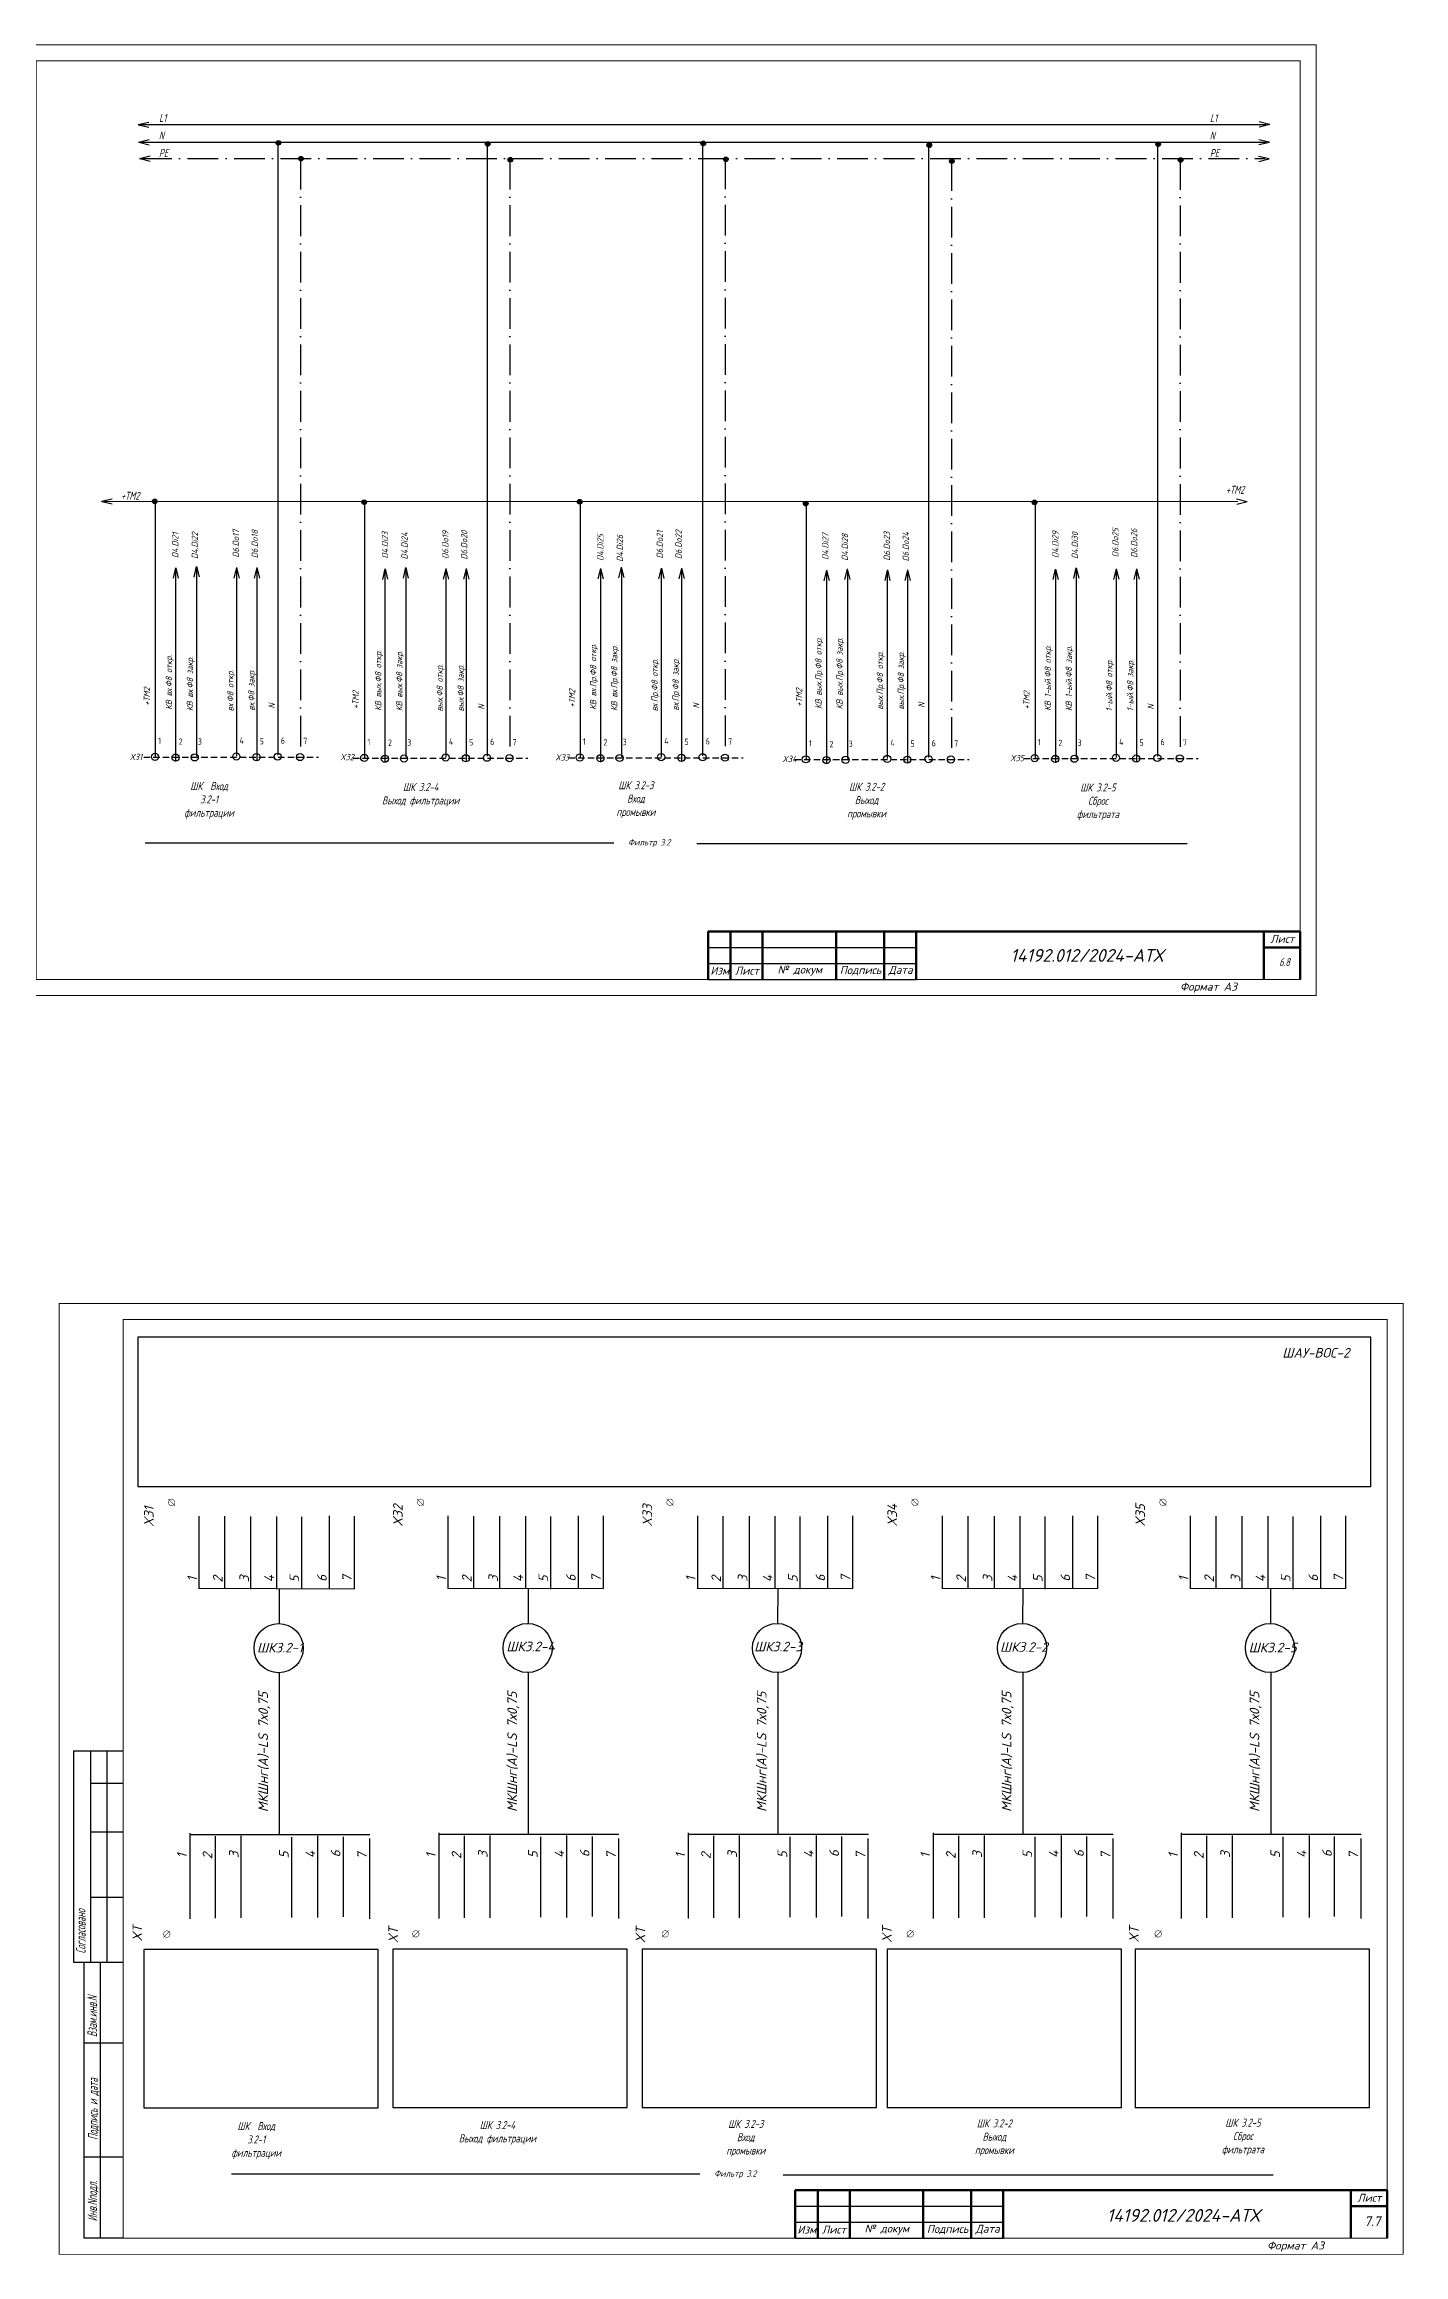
# Model space of a CAD drawing. Header units: millimetres. Extents: x 1463 to 10524, y 7125 to 13164.
# Drawn here: x 6063 to 6488, y 8700 to 9390 of the extents above; entities that cross this region are included whole.
import ezdxf
from ezdxf.enums import TextEntityAlignment as Align

# ---------------------------------------------------------------- set-up
doc = ezdxf.new("R2010")
doc.units = ezdxf.units.MM
doc.header["$LTSCALE"] = 4
doc.set_wipeout_variables(frame=1)
for name, pattern in [('ACAD_ISO10W100', [18, 12, -3, 0, -3]), ('DASHED', [0.75, 0.5, -0.25]), ('SolidLine', [0])]:
    doc.linetypes.add(name, pattern=pattern)
for name, color, linetype in [('G', 5, 'Continuous'), ('LOC', 8, 'Continuous'), ('RED_2.5mm^2', 1, 'Continuous'), ('SYMS', 7, 'Continuous'), ('Вспомогательная', 1, 'Continuous'), ('Текст', 2, 'Continuous')]:
    doc.layers.add(name, color=color, linetype=linetype)
for name, color, linetype, lineweight in [('RAMKA', 7, 'Continuous', 25), ('SHTAMP', 7, 'SolidLine', 25), ('Основеая', 5, 'Continuous', 60), ('СХЕМА', 7, 'Continuous', 25)]:
    doc.layers.add(name, color=color, linetype=linetype, lineweight=lineweight)
doc.styles.add('COTES', font='cs_gost2304.shx', dxfattribs={"width": 0.75, "oblique": 15})
doc.styles.add('ISOCPEUR', font='isocpeui.ttf')
doc.styles.add('Simplex00.10.00', font='simplex.shx')
doc.styles.add('Simplex25.085.15', font='GOST_A.TTF', dxfattribs={"width": 0.85, "oblique": 15, "height": 2.5})
doc.styles.add('WD', font='romans.shx')
doc.styles.add('ГОСТ', font='isocpeur.ttf', dxfattribs={"oblique": 15})
doc.styles.add('Стиль мой-1', font='GOST_A.TTF', dxfattribs={"width": 0.85, "oblique": 15, "height": 2.5})

# ---------------------------------------------------------------- blocks, each defined once
blk = doc.blocks.new('Формат А3')
at = {"color": 0, "linetype": 'Continuous', "const_width": 0.3}
for points in [[(-420, 297), (0, 297), (0, 0), (-420, 0)], [(-400, 5), (-400, 292), (-5, 292), (-5, 5)]]:
    blk.add_lwpolyline(points, close=True, dxfattribs=at)
at = {"color": 0, "linetype": 'Continuous', "style": 'Simplex00.10.00', "oblique": 15}
blk.add_text('Формат А3', height=2.5, dxfattribs=at).set_placement((-33.67, 2.75), align=Align.MIDDLE_CENTER)
blk = doc.blocks.new('A$C73A268AF')
at = {"lineweight": 30}
for p, q in [((4.57, 157.46), (20.05, 157.46)), ((4.57, 157.46), (4.57, 91.46)), ((9.89, 157.46), (9.89, 91.46)), ((14.97, 157.46), (14.97, 91.46)), ((9.89, 147.31), (20.05, 147.31)), ((9.89, 132.08), (20.05, 132.08)), ((9.89, 111.77), (20.05, 111.77)), ((4.57, 91.46), (20.05, 91.46)), ((7.96, 5.15), (7.96, 91.46)), ((13.04, 5.15), (13.04, 91.46)), ((20.15, 66.08), (7.96, 66.08)), ((20.15, 30.54), (7.96, 30.54))]:
    blk.add_line(p, q, dxfattribs=at)
blk.add_lwpolyline([(20.15, 5.15), (7.96, 5.15)], dxfattribs=at)
at = {"layer": 'Вспомогательная', "color": 7}
for p, q in [((230.15, 15.15), (295.15, 15.15)), ((230.15, 10.15), (295.15, 10.15)), ((230.15, 5.15), (295.15, 5.15))]:
    blk.add_line(p, q, dxfattribs=at)
at = {"layer": 'Основеая', "color": 7}
for p, q in [((230.15, 20.15), (230.15, 5.15)), ((415.15, 20.15), (230.15, 20.15)), ((237.15, 20.15), (237.15, 5.15)), ((247.15, 20.15), (247.15, 5.15)), ((270.15, 20.15), (270.15, 5.15)), ((285.15, 20.15), (285.15, 5.15)), ((295.15, 20.15), (295.15, 5.15)), ((403.72, 20.15), (403.72, 5.15)), ((403.72, 15.15), (415.15, 15.15)), ((415.15, 20.15), (415.15, 5.15))]:
    blk.add_line(p, q, dxfattribs=at)
blk.add_blockref('Формат А3', (420.15, 0.15))
at = {"layer": 'RAMKA', "style": 'COTES', "oblique": 15, "width": 0.75}
for s, p in [('Согласовано', (8.35, 94.1)), ('Взам.инв.N', (11.94, 68.02)), ('Подпись и дата', (12.17, 35.86)), ('Инв.Nподл.', (11.97, 10.43))]:
    blk.add_text(s, height=3, rotation=90, dxfattribs=at).set_placement(p)
at = {"layer": 'Текст', "color": 7, "char_height": 2.5, "style": 'ГОСТ'}
for s, insert, width, attachment_point in [('{\\fISOCPEUR|b0|i0|c204|p34;Лист}', (413.32, 17.81), 11.4585, 6), ('{\\fISOCPEUR|b0|i0|c204|p34;Изм}', (233.75, 7.88), 7, 5), ('{\\fISOCPEUR|b0|i0|c204|p34;Лист}', (242.25, 7.88), 10, 5), ('{\\fISOCPEUR|b0|i0|c204|p34;№ докум}', (258.75, 7.88), 23, 5), ('{\\fISOCPEUR|b0|i0|c204|p34;Подпись}', (277.75, 7.88), 15, 5), ('{\\fISOCPEUR|b0|i0|c204|p34;Дата}', (290.25, 7.88), 10, 5)]:
    blk.add_mtext(s, dxfattribs=dict(at, insert=insert, width=width, attachment_point=attachment_point))
blk = doc.blocks.new('WDDOT')
for radius in [0.72, 0.449, 0.223]:
    blk.add_circle((0, 0), radius)
blk = doc.blocks.new('VT0W02')
blk.add_circle((0, 0), 0.0699)
at = {"style": 'WD'}
for tag, p, width in [('INST', (0.062, 0.42), 0.7), ('LOC', (0.062, 0.25), 0.7), ('DESC1', (0.053, -0.385), 0.8)]:
    blk.add_attdef(tag, p, '', height=0.125, dxfattribs=dict(at, width=width))
at = {"style": 'WD', "flags": 1}
for tag, p, height in [('X4TERM01', (-0.07, 0), 0.0125), ('X4TERMDESC01', (-0.055, -0.023), 0.025), ('X2TERMDESC01', (-0.006, 0.029), 0.025), ('STRIPSEQ', (0, 0), 0.00125), ('X2TERM01', (0, 0.07), 0.0125), ('X1TERMDESC01', (0.039, -0.003), 0.025), ('X1TERM01', (0.07, 0), 0.0125), ('LINKTERM', (0, -0.002), 0.00125), ('X8TERM01', (0, -0.07), 0.0125), ('X8TERMDESC01', (0, -0.054), 0.025)]:
    blk.add_attdef(tag, p, '', height=height, dxfattribs=at)
at = {"linetype": 'Continuous', "style": 'WD'}
for tag, p, height, width, flags in [('WIRENO', (0.062, 0.094), 0.125, 0.8, 8), ('TAGSTRIP', (0.053, -0.229), 0.125, 0.9, 8), ('DESC2', (0.053, -0.541), 0.125, 0.8, 8), ('CAT', (0.213, -0.406), 0.109, 0.8, 1), ('DESC3', (0.053, -0.698), 0.125, 0.8, 8)]:
    blk.add_attdef(tag, p, '', height=height, dxfattribs=dict(at, width=width, flags=flags))
at = {"linetype": 'Continuous', "style": 'WD', "width": 0.8, "flags": 1}
blk.add_attdef('MFG', text='', height=0.109, dxfattribs=at).set_placement((0.088, -0.406), align=Align.RIGHT)
at = {"style": 'WD', "width": 0.7, "flags": 1}
blk.add_attdef('ASSYCODE', (0.062, -0.281), '', height=0.01, dxfattribs=at)
blk = doc.blocks.new('Клеммное соединение')
at = {"linetype": 'Continuous'}
blk.add_wipeout([(0, -1), (-0.44, -0.9), (-0.6, -0.8), (-0.71, -0.7), (-0.8, -0.6), (-0.87, -0.5), (-0.92, -0.4), (-0.95, -0.3), (-0.98, -0.2), (-0.99, -0.1), (-0.99, 0), (-0.99, 0.1), (-0.98, 0.2), (-0.95, 0.3), (-0.92, 0.4), (-0.87, 0.5), (-0.8, 0.6), (-0.71, 0.7), (-0.6, 0.8), (-0.44, 0.9), (0, 1), (0.44, 0.9), (0.6, 0.8), (0.71, 0.7), (0.8, 0.6), (0.87, 0.5), (0.92, 0.4), (0.95, 0.3), (0.98, 0.2), (0.99, 0.1), (1, 0), (0.99, -0.1), (0.98, -0.2), (0.95, -0.3), (0.92, -0.4), (0.87, -0.5), (0.8, -0.6), (0.71, -0.7), (0.6, -0.8), (0.44, -0.9)], dxfattribs=at)
at = {"color": 0, "linetype": 'Continuous', "lineweight": -2, "const_width": 0.15}
blk.add_lwpolyline([(-1.06, -1.06), (1.06, 1.06)], dxfattribs=at)
blk.add_lwpolyline([(-1, 0, 1), (1, 0, 1)], format="xyb", close=True, dxfattribs=at)

msp = doc.modelspace()

# ---------------------------------------------------------------- linework, layer by layer
at = {"linetype": 'DASHED'}
for p, q in [((6094.29, 9167.38), (6148.89, 9167.38)), ((6159.71, 9167.04), (6214.31, 9167.04)), ((6227.06, 9167.18), (6281.66, 9167.18)), ((6297.68, 9166.61), (6352.29, 9166.61)), ((6369.19, 9166.96), (6423.79, 9166.96))]:
    msp.add_line(p, q, dxfattribs=at)
at = {"color": 7, "ltscale": 0.2}
for p, q in [((6241.21, 9140.55), (6094.8, 9140.55)), ((6267.16, 9140.37), (6420.35, 9140.37)), ((6268.12, 8724.69), (6121.72, 8724.69)), ((6294.08, 8724.52), (6447.26, 8724.52))]:
    msp.add_line(p, q, dxfattribs=at)
at = {"ltscale": 1.2}
msp.add_lwpolyline([(6092.43, 8939.59), (6477.73, 8939.59), (6477.73, 8986.24), (6092.43, 8986.24)], close=True, dxfattribs=at)
at = {"linetype": 'Continuous', "ltscale": 0.2}
for points in [[(6094.33, 8745.43), (6167.57, 8745.43), (6167.57, 8794.92), (6094.33, 8794.92)], [(6172.14, 8745.5), (6245.38, 8745.5), (6245.38, 8794.99), (6172.14, 8794.99)], [(6250.1, 8745.5), (6323.33, 8745.5), (6323.33, 8794.99), (6250.1, 8794.99)], [(6326.64, 8745.5), (6399.88, 8745.5), (6399.88, 8794.99), (6326.64, 8794.99)], [(6404.12, 8745.5), (6477.36, 8745.5), (6477.36, 8794.99), (6404.12, 8794.99)]]:
    msp.add_lwpolyline(points, close=True, dxfattribs=at)
at = {"layer": 'G', "color": 0}
for p, q in [((6136.73, 8896.7), (6136.77, 8907.68)), ((6214.55, 8896.76), (6214.58, 8907.75)), ((6292.5, 8896.76), (6292.54, 8907.75)), ((6369.04, 8896.76), (6369.08, 8907.75)), ((6446.52, 8896.76), (6446.56, 8907.75)), ((6136.68, 8881.34), (6136.68, 8830.87)), ((6214.49, 8881.41), (6214.49, 8830.93)), ((6292.44, 8881.41), (6292.44, 8830.93)), ((6368.99, 8881.41), (6368.99, 8830.93)), ((6446.47, 8881.41), (6446.47, 8830.93))]:
    msp.add_line(p, q, dxfattribs=at)
at = {"layer": 'RED_2.5mm^2', "linetype": 'Continuous', "ltscale": 0.2}
for p, q in [((6093.12, 9365.01), (6445.1, 9365.01)), ((6092.72, 9359.53), (6445.15, 9359.53)), ((6136.17, 9359.45), (6136.17, 9168.02)), ((6201.58, 9359.45), (6201.58, 9167.68)), ((6268.93, 9359.59), (6268.93, 9167.82)), ((6339.56, 9359.02), (6339.56, 9167.25)), ((6411.07, 9359.37), (6411.07, 9167.6)), ((6097.93, 9246.84), (6097.93, 9167.43)), ((6230.69, 9247.19), (6230.69, 9167.23)), ((6301.32, 9246.79), (6301.32, 9166.66)), ((6372.83, 9246.99), (6372.83, 9167.01)), ((6163.34, 9246.71), (6163.34, 9167.09)), ((6104.28, 9226.25), (6104.28, 9166.01)), ((6110.82, 9226.4), (6110.82, 9167.73)), ((6123.28, 9226.51), (6123.28, 9167.72)), ((6129.63, 9226.54), (6129.63, 9166.3)), ((6176.23, 9226.07), (6176.23, 9167.39)), ((6188.69, 9226.17), (6188.69, 9167.38)), ((6195.04, 9226.2), (6195.04, 9165.97)), ((6237.04, 9226.05), (6237.04, 9165.81)), ((6243.58, 9226.2), (6243.58, 9167.53)), ((6256.04, 9226.31), (6256.04, 9167.52)), ((6262.39, 9226.34), (6262.39, 9166.1)), ((6398.17, 9226.09), (6398.17, 9167.3)), ((6404.52, 9226.12), (6404.52, 9165.89)), ((6169.69, 9225.91), (6169.69, 9165.68)), ((6307.67, 9225.48), (6307.67, 9165.25)), ((6314.21, 9225.64), (6314.21, 9166.96)), ((6326.67, 9225.74), (6326.67, 9166.95)), ((6333.02, 9225.77), (6333.02, 9165.54)), ((6379.18, 9225.83), (6379.18, 9165.6)), ((6385.72, 9225.99), (6385.72, 9167.31))]:
    msp.add_line(p, q, dxfattribs=at)
at = {"layer": 'RED_2.5mm^2', "linetype": 'ACAD_ISO10W100', "ltscale": 0.2}
for p, q in [((6093.52, 9354.38), (6444.74, 9354.38)), ((6143.29, 9354.28), (6143.29, 9169.01)), ((6208.7, 9354.28), (6208.7, 9168.68)), ((6276.05, 9354.42), (6276.05, 9168.82)), ((6346.68, 9353.85), (6346.68, 9168.25)), ((6418.19, 9354.2), (6418.19, 9168.6))]:
    msp.add_line(p, q, dxfattribs=at)
at = {"layer": 'SYMS', "linetype": 'Continuous', "ltscale": 0.2}
for p, q in [((6092.61, 9364.99), (6095.88, 9365.8)), ((6092.64, 9364.95), (6095.91, 9364.15)), ((6446.13, 9365.04), (6442.86, 9365.84)), ((6446.17, 9365.01), (6442.9, 9364.2)), ((6092.72, 9359.53), (6096, 9360.34)), ((6092.76, 9359.5), (6096.03, 9358.7)), ((6446.02, 9359.47), (6442.75, 9360.27)), ((6446.06, 9359.44), (6442.78, 9358.63)), ((6093.01, 9354.43), (6096.28, 9355.24)), ((6093.05, 9354.4), (6096.32, 9353.6)), ((6445.96, 9354.26), (6442.69, 9355.05)), ((6446, 9354.22), (6442.73, 9353.41)), ((6081.16, 9247.32), (6084.43, 9248.13)), ((6081.2, 9247.29), (6084.47, 9246.49)), ((6439.1, 9247.14), (6435.83, 9247.94)), ((6439.14, 9247.11), (6435.86, 9246.3)), ((6104.27, 9226.52), (6103.47, 9223.25)), ((6104.31, 9226.56), (6105.12, 9223.29)), ((6110.73, 9226.92), (6109.93, 9223.65)), ((6110.77, 9226.95), (6111.58, 9223.68)), ((6123.26, 9226.59), (6122.46, 9223.32)), ((6123.29, 9226.63), (6124.1, 9223.35)), ((6129.6, 9226.59), (6128.8, 9223.32)), ((6129.64, 9226.63), (6130.45, 9223.35)), ((6169.69, 9226.18), (6168.89, 9222.92)), ((6169.72, 9226.22), (6170.53, 9222.95)), ((6176.15, 9226.58), (6175.35, 9223.31)), ((6176.18, 9226.62), (6176.99, 9223.35)), ((6188.67, 9226.25), (6187.87, 9222.98)), ((6188.71, 9226.29), (6189.52, 9223.02)), ((6195.02, 9226.25), (6194.22, 9222.98)), ((6195.05, 9226.29), (6195.86, 9223.02)), ((6237.04, 9226.32), (6236.24, 9223.05)), ((6237.07, 9226.36), (6237.88, 9223.09)), ((6243.5, 9226.72), (6242.7, 9223.45)), ((6243.53, 9226.76), (6244.34, 9223.48)), ((6256.02, 9226.39), (6255.22, 9223.12)), ((6256.06, 9226.43), (6256.87, 9223.16)), ((6262.37, 9226.39), (6261.57, 9223.12)), ((6262.4, 9226.43), (6263.21, 9223.16)), ((6314.12, 9226.15), (6313.32, 9222.88)), ((6314.16, 9226.19), (6314.97, 9222.92)), ((6379.17, 9226.1), (6378.37, 9222.84)), ((6379.21, 9226.14), (6380.02, 9222.87)), ((6385.63, 9226.5), (6384.83, 9223.23)), ((6385.67, 9226.54), (6386.48, 9223.27)), ((6398.16, 9226.17), (6397.36, 9222.91)), ((6398.19, 9226.21), (6399, 9222.94)), ((6404.5, 9226.17), (6403.7, 9222.91)), ((6404.54, 9226.21), (6405.35, 9222.94)), ((6307.66, 9225.75), (6306.86, 9222.49)), ((6307.7, 9225.79), (6308.51, 9222.52)), ((6326.65, 9225.82), (6325.85, 9222.56)), ((6326.68, 9225.86), (6327.49, 9222.59)), ((6332.99, 9225.82), (6332.19, 9222.56)), ((6333.03, 9225.86), (6333.84, 9222.59)), ((6111.55, 8930.26), (6111.55, 8907.58)), ((6119.54, 8930.25), (6119.54, 8907.56)), ((6127.72, 8930.17), (6127.72, 8907.48)), ((6135.75, 8930.17), (6135.75, 8907.48)), ((6143.61, 8930.11), (6143.61, 8907.43)), ((6152.22, 8930.33), (6152.22, 8907.64)), ((6160.08, 8930.27), (6160.08, 8907.58)), ((6189.36, 8930.33), (6189.36, 8907.64)), ((6197.35, 8930.31), (6197.35, 8907.63)), ((6205.53, 8930.23), (6205.53, 8907.55)), ((6213.56, 8930.23), (6213.56, 8907.55)), ((6221.42, 8930.18), (6221.42, 8907.49)), ((6230.03, 8930.39), (6230.03, 8907.71)), ((6237.89, 8930.34), (6237.89, 8907.65)), ((6267.31, 8930.33), (6267.31, 8907.64)), ((6275.3, 8930.31), (6275.3, 8907.63)), ((6283.49, 8930.23), (6283.49, 8907.55)), ((6291.52, 8930.23), (6291.52, 8907.55)), ((6299.37, 8930.18), (6299.37, 8907.49)), ((6307.99, 8930.39), (6307.99, 8907.71)), ((6315.84, 8930.34), (6315.84, 8907.65)), ((6343.85, 8930.33), (6343.85, 8907.64)), ((6351.84, 8930.31), (6351.84, 8907.63)), ((6360.03, 8930.23), (6360.03, 8907.55)), ((6368.06, 8930.23), (6368.06, 8907.55)), ((6375.92, 8930.18), (6375.92, 8907.49)), ((6384.53, 8930.39), (6384.53, 8907.71)), ((6392.38, 8930.34), (6392.38, 8907.65)), ((6421.34, 8930.33), (6421.34, 8907.64)), ((6429.32, 8930.31), (6429.32, 8907.63)), ((6437.51, 8930.23), (6437.51, 8907.55)), ((6445.54, 8930.23), (6445.54, 8907.55)), ((6453.4, 8930.18), (6453.4, 8907.49)), ((6462.01, 8930.39), (6462.01, 8907.71)), ((6469.87, 8930.34), (6469.87, 8907.65)), ((6108.72, 8831.27), (6108.72, 8804.53)), ((6116.58, 8830.3), (6116.58, 8804.7)), ((6124.66, 8830.46), (6124.66, 8804.77)), ((6140.47, 8829.98), (6140.47, 8804.94)), ((6148.66, 8830.46), (6148.66, 8804.86)), ((6156.58, 8830.14), (6156.58, 8805.09)), ((6164.83, 8829.54), (6164.83, 8804.49)), ((6186.53, 8831.34), (6186.53, 8804.59)), ((6194.39, 8830.37), (6194.39, 8804.76)), ((6202.47, 8830.53), (6202.47, 8804.83)), ((6218.28, 8830.05), (6218.28, 8805)), ((6226.47, 8830.53), (6226.47, 8804.92)), ((6234.39, 8830.21), (6234.39, 8805.16)), ((6242.64, 8829.61), (6242.64, 8804.56)), ((6264.49, 8831.34), (6264.49, 8804.59)), ((6272.34, 8830.37), (6272.34, 8804.76)), ((6280.43, 8830.53), (6280.43, 8804.83)), ((6296.23, 8830.05), (6296.23, 8805)), ((6304.42, 8830.53), (6304.42, 8804.92)), ((6312.34, 8830.21), (6312.34, 8805.16)), ((6320.59, 8829.61), (6320.59, 8804.56)), ((6341.03, 8831.34), (6341.03, 8804.59)), ((6348.89, 8830.37), (6348.89, 8804.76)), ((6356.97, 8830.53), (6356.97, 8804.83)), ((6372.78, 8830.05), (6372.78, 8805)), ((6380.96, 8830.53), (6380.96, 8804.92)), ((6388.88, 8830.21), (6388.88, 8805.16)), ((6397.13, 8829.61), (6397.13, 8804.56)), ((6418.51, 8831.34), (6418.51, 8804.59)), ((6426.37, 8830.37), (6426.37, 8804.76)), ((6434.45, 8830.53), (6434.45, 8804.83)), ((6450.26, 8830.05), (6450.26, 8805)), ((6458.45, 8830.53), (6458.45, 8804.92)), ((6466.36, 8830.21), (6466.36, 8805.16)), ((6474.62, 8829.61), (6474.62, 8804.56))]:
    msp.add_line(p, q, dxfattribs=at)
at = {"layer": 'SYMS', "linetype": 'Continuous', "lineweight": 30, "ltscale": 0.2}
for points in [[(6111.53, 8907.75), (6160.08, 8907.58), (6160.08, 8907.58)], [(6189.34, 8907.82), (6237.89, 8907.65), (6237.89, 8907.65)], [(6267.29, 8907.82), (6315.84, 8907.65), (6315.84, 8907.65)], [(6343.84, 8907.82), (6392.38, 8907.65), (6392.38, 8907.65)], [(6421.32, 8907.82), (6469.87, 8907.65), (6469.87, 8907.65)], [(6108.72, 8830.87), (6164.99, 8830.87), (6164.99, 8830.87)], [(6186.53, 8830.93), (6242.8, 8830.93), (6242.8, 8830.93)], [(6264.49, 8830.93), (6320.76, 8830.93), (6320.76, 8830.93)], [(6341.03, 8830.93), (6397.3, 8830.93), (6397.3, 8830.93)], [(6418.51, 8830.93), (6474.78, 8830.93), (6474.78, 8830.93)]]:
    msp.add_lwpolyline(points, dxfattribs=at)
at = {"layer": 'SYMS', "linetype": 'Continuous', "ltscale": 0.2}
for centre in [(6136.46, 8889.02), (6214.27, 8889.09), (6292.22, 8889.09), (6368.77, 8889.09), (6446.25, 8889.09)]:
    msp.add_circle(centre, 7.68, dxfattribs=at)
at = {"layer": 'СХЕМА', "color": 1, "linetype": 'Continuous', "lineweight": 20, "ltscale": 30}
msp.add_line((6436.19, 9247.27), (6081.95, 9247.27), dxfattribs=at)

# ---------------------------------------------------------------- block references
at = {"ltscale": 1.2}
for p in [(6040.57, 9092.8), (6067.77, 8699.53)]:
    msp.add_blockref('A$C73A268AF', p, dxfattribs=at)
at = {"layer": 'SYMS', "linetype": 'Continuous', "ltscale": 0.2}
for p in [(6136.4, 9359.3), (6201.81, 9358.96), (6269.16, 9359.1), (6339.79, 9358.53), (6411.3, 9358.88), (6143.43, 9354.34), (6208.85, 9354.01), (6276.2, 9354.14), (6346.83, 9353.58), (6418.33, 9353.93), (6097.76, 9247.29), (6163.2, 9247.03), (6230.55, 9247.16), (6301.18, 9246.6), (6372.68, 9246.95)]:
    msp.add_blockref('WDDOT', p, dxfattribs=at)
ref = msp.add_blockref('VT0W02', (6097.82, 9167.47), dxfattribs=dict(at, xscale=16, yscale=16, zscale=16))
ref.add_attrib('LOC', '1', (6098.82, 9171.47), dxfattribs={"layer": 'LOC', "height": 2, "style": 'WD', "width": 0.7})
ref = msp.add_blockref('VT0W02', (6104.26, 9167.24), dxfattribs=dict(at, xscale=16, yscale=16, zscale=16))
ref.add_attrib('LOC', '2', (6105.26, 9171.24), dxfattribs={"layer": 'LOC', "height": 2, "style": 'WD', "width": 0.7})
ref = msp.add_blockref('VT0W02', (6110.24, 9167.31), dxfattribs=dict(at, xscale=16, yscale=16, zscale=16))
ref.add_attrib('LOC', '3', (6111.24, 9171.31), dxfattribs={"layer": 'LOC', "height": 2, "style": 'WD', "width": 0.7})
ref = msp.add_blockref('VT0W02', (6123.24, 9167.59), dxfattribs=dict(at, xscale=16, yscale=16, zscale=16))
ref.add_attrib('LOC', '4', (6124.24, 9171.59), dxfattribs={"layer": 'LOC', "height": 2, "style": 'WD', "width": 0.7})
ref = msp.add_blockref('VT0W02', (6129.55, 9167.37), dxfattribs=dict(at, xscale=16, yscale=16, zscale=16))
ref.add_attrib('LOC', '5', (6130.55, 9171.37), dxfattribs={"layer": 'LOC', "height": 2, "style": 'WD', "width": 0.7})
ref = msp.add_blockref('VT0W02', (6136.17, 9167.54), dxfattribs=dict(at, xscale=16, yscale=16, zscale=16))
ref.add_attrib('LOC', '6', (6137.17, 9171.54), dxfattribs={"layer": 'LOC', "height": 2, "style": 'WD', "width": 0.7})
ref = msp.add_blockref('VT0W02', (6143.17, 9167.42), dxfattribs=dict(at, xscale=16, yscale=16, zscale=16))
ref.add_attrib('LOC', '7', (6144.17, 9171.42), dxfattribs={"layer": 'LOC', "height": 2, "style": 'WD', "width": 0.7})
ref = msp.add_blockref('VT0W02', (6163.23, 9167.14), dxfattribs=dict(at, xscale=16, yscale=16, zscale=16))
ref.add_attrib('LOC', '1', (6164.23, 9171.14), dxfattribs={"layer": 'LOC', "height": 2, "style": 'WD', "width": 0.7})
ref = msp.add_blockref('VT0W02', (6169.67, 9166.9), dxfattribs=dict(at, xscale=16, yscale=16, zscale=16))
ref.add_attrib('LOC', '2', (6170.67, 9170.9), dxfattribs={"layer": 'LOC', "height": 2, "style": 'WD', "width": 0.7})
ref = msp.add_blockref('VT0W02', (6175.65, 9166.97), dxfattribs=dict(at, xscale=16, yscale=16, zscale=16))
ref.add_attrib('LOC', '3', (6176.65, 9170.97), dxfattribs={"layer": 'LOC', "height": 2, "style": 'WD', "width": 0.7})
ref = msp.add_blockref('VT0W02', (6188.66, 9167.26), dxfattribs=dict(at, xscale=16, yscale=16, zscale=16))
ref.add_attrib('LOC', '4', (6189.66, 9171.26), dxfattribs={"layer": 'LOC', "height": 2, "style": 'WD', "width": 0.7})
ref = msp.add_blockref('VT0W02', (6194.97, 9167.03), dxfattribs=dict(at, xscale=16, yscale=16, zscale=16))
ref.add_attrib('LOC', '5', (6195.97, 9171.03), dxfattribs={"layer": 'LOC', "height": 2, "style": 'WD', "width": 0.7})
ref = msp.add_blockref('VT0W02', (6201.58, 9167.2), dxfattribs=dict(at, xscale=16, yscale=16, zscale=16))
ref.add_attrib('LOC', '6', (6202.58, 9171.2), dxfattribs={"layer": 'LOC', "height": 2, "style": 'WD', "width": 0.7})
ref = msp.add_blockref('VT0W02', (6208.58, 9167.08), dxfattribs=dict(at, xscale=16, yscale=16, zscale=16))
ref.add_attrib('LOC', '7', (6209.58, 9171.08), dxfattribs={"layer": 'LOC', "height": 2, "style": 'WD', "width": 0.7})
ref = msp.add_blockref('VT0W02', (6230.58, 9167.27), dxfattribs=dict(at, xscale=16, yscale=16, zscale=16))
ref.add_attrib('LOC', '1', (6231.58, 9171.27), dxfattribs={"layer": 'LOC', "height": 2, "style": 'WD', "width": 0.7})
ref = msp.add_blockref('VT0W02', (6237.02, 9167.04), dxfattribs=dict(at, xscale=16, yscale=16, zscale=16))
ref.add_attrib('LOC', '2', (6238.02, 9171.04), dxfattribs={"layer": 'LOC', "height": 2, "style": 'WD', "width": 0.7})
ref = msp.add_blockref('VT0W02', (6243, 9167.11), dxfattribs=dict(at, xscale=16, yscale=16, zscale=16))
ref.add_attrib('LOC', '3', (6244, 9171.11), dxfattribs={"layer": 'LOC', "height": 2, "style": 'WD', "width": 0.7})
ref = msp.add_blockref('VT0W02', (6256.01, 9167.39), dxfattribs=dict(at, xscale=16, yscale=16, zscale=16))
ref.add_attrib('LOC', '4', (6257.01, 9171.39), dxfattribs={"layer": 'LOC', "height": 2, "style": 'WD', "width": 0.7})
ref = msp.add_blockref('VT0W02', (6262.32, 9167.17), dxfattribs=dict(at, xscale=16, yscale=16, zscale=16))
ref.add_attrib('LOC', '5', (6263.32, 9171.17), dxfattribs={"layer": 'LOC', "height": 2, "style": 'WD', "width": 0.7})
ref = msp.add_blockref('VT0W02', (6268.93, 9167.34), dxfattribs=dict(at, xscale=16, yscale=16, zscale=16))
ref.add_attrib('LOC', '6', (6269.93, 9171.34), dxfattribs={"layer": 'LOC', "height": 2, "style": 'WD', "width": 0.7})
ref = msp.add_blockref('VT0W02', (6275.93, 9167.22), dxfattribs=dict(at, xscale=16, yscale=16, zscale=16))
ref.add_attrib('LOC', '7', (6276.93, 9171.22), dxfattribs={"layer": 'LOC', "height": 2, "style": 'WD', "width": 0.7})
ref = msp.add_blockref('VT0W02', (6301.21, 9166.71), dxfattribs=dict(at, xscale=16, yscale=16, zscale=16))
ref.add_attrib('LOC', '1', (6302.21, 9170.71), dxfattribs={"layer": 'LOC', "height": 2, "style": 'WD', "width": 0.7})
ref = msp.add_blockref('VT0W02', (6307.65, 9166.47), dxfattribs=dict(at, xscale=16, yscale=16, zscale=16))
ref.add_attrib('LOC', '2', (6308.65, 9170.47), dxfattribs={"layer": 'LOC', "height": 2, "style": 'WD', "width": 0.7})
ref = msp.add_blockref('VT0W02', (6313.63, 9166.54), dxfattribs=dict(at, xscale=16, yscale=16, zscale=16))
ref.add_attrib('LOC', '3', (6314.63, 9170.54), dxfattribs={"layer": 'LOC', "height": 2, "style": 'WD', "width": 0.7})
ref = msp.add_blockref('VT0W02', (6326.63, 9166.83), dxfattribs=dict(at, xscale=16, yscale=16, zscale=16))
ref.add_attrib('LOC', '4', (6327.63, 9170.83), dxfattribs={"layer": 'LOC', "height": 2, "style": 'WD', "width": 0.7})
ref = msp.add_blockref('VT0W02', (6332.94, 9166.6), dxfattribs=dict(at, xscale=16, yscale=16, zscale=16))
ref.add_attrib('LOC', '5', (6333.94, 9170.6), dxfattribs={"layer": 'LOC', "height": 2, "style": 'WD', "width": 0.7})
ref = msp.add_blockref('VT0W02', (6339.56, 9166.77), dxfattribs=dict(at, xscale=16, yscale=16, zscale=16))
ref.add_attrib('LOC', '6', (6340.56, 9170.77), dxfattribs={"layer": 'LOC', "height": 2, "style": 'WD', "width": 0.7})
ref = msp.add_blockref('VT0W02', (6346.56, 9166.65), dxfattribs=dict(at, xscale=16, yscale=16, zscale=16))
ref.add_attrib('LOC', '7', (6347.56, 9170.65), dxfattribs={"layer": 'LOC', "height": 2, "style": 'WD', "width": 0.7})
ref = msp.add_blockref('VT0W02', (6372.72, 9167.06), dxfattribs=dict(at, xscale=16, yscale=16, zscale=16))
ref.add_attrib('LOC', '1', (6373.72, 9171.06), dxfattribs={"layer": 'LOC', "height": 2, "style": 'WD', "width": 0.7})
ref = msp.add_blockref('VT0W02', (6379.15, 9166.82), dxfattribs=dict(at, xscale=16, yscale=16, zscale=16))
ref.add_attrib('LOC', '2', (6380.15, 9170.82), dxfattribs={"layer": 'LOC', "height": 2, "style": 'WD', "width": 0.7})
ref = msp.add_blockref('VT0W02', (6385.14, 9166.89), dxfattribs=dict(at, xscale=16, yscale=16, zscale=16))
ref.add_attrib('LOC', '3', (6386.14, 9170.89), dxfattribs={"layer": 'LOC', "height": 2, "style": 'WD', "width": 0.7})
ref = msp.add_blockref('VT0W02', (6398.14, 9167.18), dxfattribs=dict(at, xscale=16, yscale=16, zscale=16))
ref.add_attrib('LOC', '4', (6399.14, 9171.18), dxfattribs={"layer": 'LOC', "height": 2, "style": 'WD', "width": 0.7})
ref = msp.add_blockref('VT0W02', (6404.45, 9166.95), dxfattribs=dict(at, xscale=16, yscale=16, zscale=16))
ref.add_attrib('LOC', '5', (6405.45, 9170.95), dxfattribs={"layer": 'LOC', "height": 2, "style": 'WD', "width": 0.7})
ref = msp.add_blockref('VT0W02', (6411.07, 9167.12), dxfattribs=dict(at, xscale=16, yscale=16, zscale=16))
ref.add_attrib('LOC', '6', (6412.07, 9171.12), dxfattribs={"layer": 'LOC', "height": 2, "style": 'WD', "width": 0.7})
ref = msp.add_blockref('VT0W02', (6418.06, 9167), dxfattribs=dict(at, xscale=16, yscale=16, zscale=16))
ref.add_attrib('LOC', '7', (6419.06, 9171), dxfattribs={"layer": 'LOC', "height": 2, "style": 'WD', "width": 0.7})

# ---------------------------------------------------------------- texts
at = {"style": 'Simplex25.085.15', "oblique": 15}
for s, height, width, p in [('L1', 2.5, 0.85, (6099.09, 9365.83)), ('L1', 2.5, 0.85, (6427.49, 9365.79)), ('N', 2.5, 0.85, (6099.01, 9360.35)), ('PE', 2.5, 0.85, (6099.06, 9354.88)), ('N', 2.5, 0.85, (6427.42, 9360.31)), ('PE', 2.5, 0.85, (6427.47, 9354.84)), ('+ТМ2', 2.5, 0.85, (6087.22, 9247.77)), ('+ТМ2', 2.5, 0.85, (6432.47, 9249.64)), ('X31', 1.961, 1.083459, (6089.89, 9166.46)), ('X32', 1.961, 1.083459, (6155.7, 9166.43)), ('X33', 1.961, 1.083459, (6222.93, 9166.33)), ('X34', 1.961, 1.083459, (6293.9, 9165.84)), ('X35', 1.961, 1.083459, (6365.05, 9166.12)), ('Фильтр 3.2', 1.961, 1.083459, (6245.68, 9139.8)), ('Фильтр 3.2', 1.961, 1.083459, (6272.6, 8723.94))]:
    msp.add_text(s, height=height, dxfattribs=dict(at, width=width)).set_placement(p)
at = {"color": 3, "style": 'Simplex25.085.15', "oblique": 15, "width": 1.083459}
for s, p in [('D4.Di21', (6105.15, 9229.58)), ('D4.Di22', (6111.27, 9229.29)), ('D6.Do17', (6124.1, 9229.72)), ('D6.Do18', (6129.98, 9229.52)), ('D4.Di23', (6170.68, 9229.43)), ('D4.Di24', (6176.8, 9229.13)), ('D6.Do19', (6189.53, 9229.3)), ('D6.Do20', (6195.42, 9229.1)), ('D4.Di25', (6237.97, 9228.68)), ('D4.Di26', (6244.09, 9228.39)), ('D6.Do21', (6256.54, 9229.44)), ('D6.Do22', (6262.43, 9229.25)), ('D4.Di27', (6308.29, 9229)), ('D4.Di28', (6314.41, 9228.71)), ('D6.Do23', (6327.53, 9228.73)), ('D6.Do24', (6333.41, 9228.54)), ('D4.Di29', (6380.16, 9229.59)), ('D4.Di30', (6386.28, 9229.3)), ('D6.Do25', (6398.9, 9229.84)), ('D6.Do26', (6404.78, 9229.65))]:
    msp.add_text(s, height=1.961, rotation=90, dxfattribs=at).set_placement(p)
at = {"style": 'Simplex25.085.15', "oblique": 15, "width": 1.083459}
for s, height, p in [('КВ вых.Ф8 откр.', 1.9613, (6168.57, 9181.84)), ('КВ вых.Ф8 закр.', 1.9613, (6175.14, 9181.77)), ('КВ вх.Пр.Ф8 откр.', 1.9613, (6235.73, 9182.18)), ('КВ вх.Пр.Ф8 закр.', 1.9613, (6242.3, 9181.79)), ('КВ вых.Пр.Ф8 откр.', 1.9613, (6306.14, 9182.43)), ('КВ вых.Пр.Ф8 закр.', 1.9613, (6312.71, 9182.36)), ('вых.Пр.Ф8 откр.', 1.9613, (6325.34, 9182.22)), ('вых.Пр.Ф8 закр.', 1.9613, (6331.91, 9182.26)), ('КВ 1-ый.Ф8 откр.', 1.9613, (6377.79, 9181.86)), ('КВ 1-ый.Ф8 закр.', 1.9613, (6384.36, 9181.8)), ('КВ вх.Ф8 откр.', 1.9613, (6103.16, 9182.17)), ('КВ вх.Ф8 закр.', 1.9613, (6109.73, 9181.78)), ('вх.Ф8 откр.', 1.9613, (6122.36, 9181.67)), ('вх.Ф8 закр.', 1.9613, (6128.93, 9181.89)), ('вых.Ф8 откр.', 1.9613, (6187.77, 9181.64)), ('вых.Ф8 закр.', 1.9613, (6194.34, 9181.67)), ('вх.Пр.Ф8 откр.', 1.9613, (6254.93, 9181.68)), ('вх.Пр.Ф8 закр.', 1.9613, (6261.5, 9181.91)), ('1-ый.Ф8 откр.', 1.9613, (6396.99, 9181.66)), ('1-ый.Ф8 закр.', 1.9613, (6403.56, 9181.69)), ('+ТМ2', 1.961, (6096.28, 9183.46)), ('+ТМ2', 1.961, (6161.5, 9182.41)), ('+ТМ2', 1.961, (6229.13, 9182.89)), ('+ТМ2', 1.961, (6300.08, 9183.17)), ('N', 1.96, (6338.31, 9182.81)), ('+ТМ2', 1.961, (6371.19, 9182.28)), ('N', 1.96, (6135.33, 9182.56)), ('N', 1.96, (6200.74, 9182.22)), ('N', 1.96, (6267.9, 9182.57)), ('N', 1.96, (6409.96, 9182.24))]:
    msp.add_text(s, height=height, rotation=90, dxfattribs=at).set_placement(p)
at = {"color": 7, "lineweight": 25, "insert": (6449.15, 9104.61), "char_height": 2.5, "attachment_point": 1, "style": 'Стиль мой-1'}
msp.add_mtext_dynamic_manual_height_columns('6.8', width=5.3031, gutter_width=12.5, heights=[0], dxfattribs=at)
at = {"layer": 'SHTAMP', "color": 0, "style": 'ISOCPEUR'}
for p in [(6389, 9103.45), (6419.14, 8709.85)]:
    msp.add_text('14192.012/2024-АТХ', height=4, dxfattribs=at).set_placement(p, align=Align.CENTER)
at = {"layer": 'SYMS', "linetype": 'Continuous', "ltscale": 0.2, "style": 'ГОСТ', "oblique": 15}
for s, p in [('ШАУ-ВОС-2', (6450.11, 8979.82)), ('ШК3.2-1', (6129.7, 8887.69)), ('ШК3.2-4', (6207.62, 8888.07)), ('ШК3.2-3', (6285.07, 8888.03)), ('ШК3.2-2', (6361.91, 8887.9)), ('ШК3.2-5', (6439.59, 8887.72))]:
    msp.add_text(s, height=3, dxfattribs=at).set_placement(p)
for s, p in [('X31', (6097.41, 8926.95)), ('X32', (6175.22, 8927.02)), ('X33', (6253.17, 8927.02)), ('X34', (6329.71, 8927.02)), ('X35', (6407.2, 8927.02)), ('1', (6110.95, 8909.81)), ('2', (6118.95, 8909.53)), ('3', (6127.2, 8909.63)), ('4', (6135.02, 8909.6)), ('5', (6142.87, 8909.54)), ('6', (6151.49, 8909.75)), ('7', (6159.34, 8909.7)), ('1', (6188.76, 8909.88)), ('2', (6196.76, 8909.6)), ('3', (6205.01, 8909.7)), ('4', (6212.83, 8909.66)), ('5', (6220.68, 8909.61)), ('6', (6229.3, 8909.82)), ('7', (6237.15, 8909.76)), ('1', (6266.71, 8909.88)), ('2', (6274.71, 8909.6)), ('3', (6282.96, 8909.7)), ('4', (6290.78, 8909.66)), ('5', (6298.64, 8909.61)), ('6', (6307.25, 8909.82)), ('7', (6315.11, 8909.76)), ('1', (6343.26, 8909.88)), ('2', (6351.25, 8909.6)), ('3', (6359.51, 8909.7)), ('4', (6367.32, 8909.66)), ('5', (6375.18, 8909.61)), ('6', (6383.79, 8909.82)), ('7', (6391.65, 8909.76)), ('1', (6420.74, 8909.88)), ('2', (6428.74, 8909.6)), ('3', (6436.99, 8909.7)), ('4', (6444.81, 8909.66)), ('5', (6452.66, 8909.61)), ('6', (6461.28, 8909.82)), ('7', (6469.13, 8909.76)), ('МКШнг(А)-LS 7х0,75', (6133.13, 8837.81)), ('МКШнг(А)-LS 7х0,75', (6210.94, 8837.88)), ('МКШнг(А)-LS 7х0,75', (6288.9, 8837.88)), ('МКШнг(А)-LS 7х0,75', (6365.44, 8837.88)), ('МКШнг(А)-LS 7х0,75', (6442.92, 8837.88)), ('2', (6115.72, 8823.11)), ('3', (6123.94, 8823.45)), ('5', (6139.61, 8823.35)), ('4', (6147.87, 8823.45)), ('6', (6155.78, 8823.69)), ('7', (6164.04, 8823.09)), ('2', (6193.53, 8823.18)), ('3', (6201.75, 8823.51)), ('5', (6217.42, 8823.42)), ('4', (6225.68, 8823.52)), ('6', (6233.6, 8823.75)), ('7', (6241.85, 8823.16)), ('2', (6271.49, 8823.18)), ('3', (6279.71, 8823.51)), ('5', (6295.38, 8823.42)), ('4', (6303.63, 8823.52)), ('6', (6311.55, 8823.75)), ('7', (6319.8, 8823.16)), ('2', (6348.03, 8823.18)), ('3', (6356.25, 8823.51)), ('5', (6371.92, 8823.42)), ('4', (6380.17, 8823.52)), ('6', (6388.09, 8823.75)), ('7', (6396.34, 8823.16)), ('2', (6425.51, 8823.18)), ('3', (6433.73, 8823.51)), ('5', (6449.4, 8823.42)), ('4', (6457.65, 8823.52)), ('6', (6465.57, 8823.75)), ('7', (6473.82, 8823.16)), ('1', (6107.72, 8823.4)), ('1', (6185.53, 8823.46)), ('1', (6263.49, 8823.46)), ('1', (6340.03, 8823.46)), ('1', (6417.51, 8823.46)), ('XT', (6093.81, 8797.4)), ('XT', (6173.79, 8796.85)), ('XT', (6251.02, 8796.87)), ('XT', (6328.04, 8796.99)), ('XT', (6405.25, 8797.04))]:
    msp.add_text(s, height=3, rotation=90, dxfattribs=at).set_placement(p)
at = {"layer": 'SYMS', "color": 7, "linetype": 'Continuous', "ltscale": 0.2, "style": 'ГОСТ', "oblique": 15}
msp.add_text('7.7', height=3, dxfattribs=at).set_placement((6475.67, 8708.52))
at = {"layer": 'SYMS', "linetype": 'Continuous', "char_height": 2.5, "attachment_point": 2}
for s, insert, width in [('{\\Fsimplex|c204;\\Q15;\\W0.75;\\C0;ШК  Вход 3.2-1 фильтрации}', (6114.72, 9159.61), 16.2192), ('{\\Fsimplex|c204;\\Q15;\\W0.75;\\C0;ШК 3.2-4\\PВыход фильтрации}', (6180.83, 9159.29), 27.2347), ('{\\Fsimplex|c204;\\Q15;\\W0.75;\\C0;ШК 3.2-3\\PВход промывки}', (6248.1, 9159.86), 16.2192), ('{\\Fsimplex|c204;\\Q15;\\W0.75;\\C0;ШК 3.2-2 Выход промывки}', (6320.19, 9159.38), 16.2192), ('{\\Fsimplex|c204;\\Q15;\\W0.75;\\C0;ШК 3.2-5\\PСброс фильтрата}', (6392.48, 9159.16), 16.2192), ('{\\Fsimplex|c204;\\Q15;\\W0.75;\\C0;ШК  Вход 3.2-1 фильтрации}', (6129.46, 8740.99), 16.2192), ('{\\Fsimplex|c204;\\Q15;\\W0.75;\\C0;ШК 3.2-4\\PВыход фильтрации}', (6204.83, 8741.32), 27.2347), ('{\\Fsimplex|c204;\\Q15;\\W0.75;\\C0;ШК 3.2-3\\PВход промывки}', (6282.43, 8741.68), 16.2192), ('{\\Fsimplex|c204;\\Q15;\\W0.75;\\C0;ШК 3.2-2 Выход промывки}', (6360.12, 8741.84), 16.2192), ('{\\Fsimplex|c204;\\Q15;\\W0.75;\\C0;ШК 3.2-5\\PСброс фильтрата}', (6437.8, 8742.05), 16.2192)]:
    msp.add_mtext(s, dxfattribs=dict(at, insert=insert, width=width))

# ---------------------------------------------------------------- next in the draw order: block references
for p, rotation in [((6103.01, 8934.56), 90), ((6180.82, 8934.62), 90), ((6258.77, 8934.62), 90), ((6335.31, 8934.62), 90), ((6412.8, 8934.62), 90), ((6101.53, 8799.72), 180), ((6179.34, 8799.78), 180), ((6257.29, 8799.78), 180), ((6333.84, 8799.78), 180), ((6411.32, 8799.78), 180)]:
    msp.add_blockref('Клеммное соединение', p, dxfattribs=dict(rotation=rotation))

doc.saveas('drawing.dxf')
